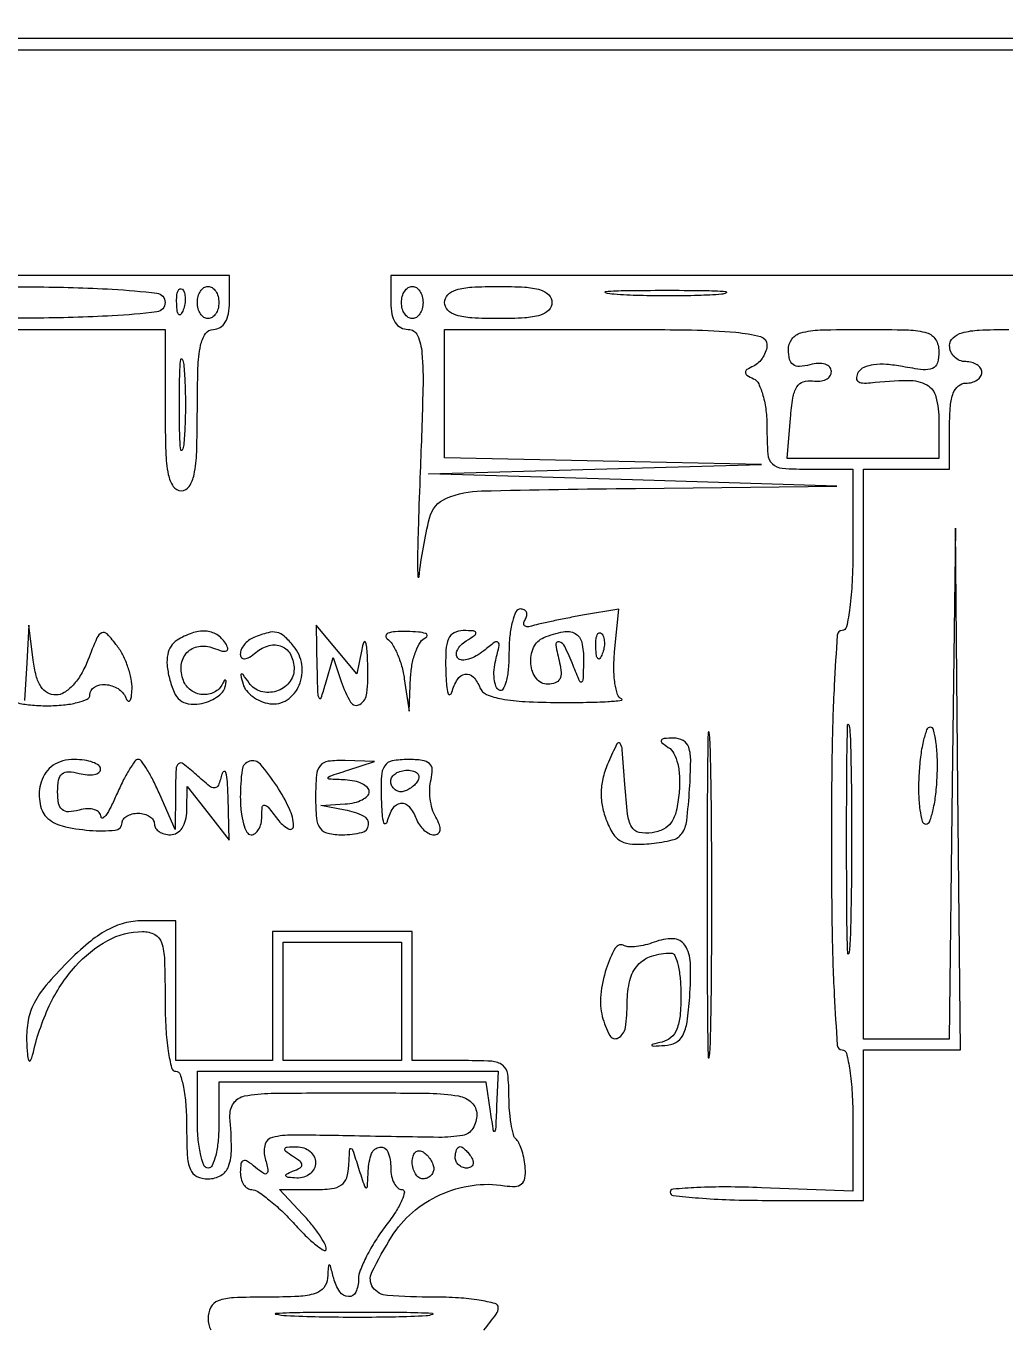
# Model space of a CAD drawing. Extents: x 23 to 255, y 40 to 184.
# Drawn here: x 169.37 to 177.08, y 165.5 to 175.73 of the extents above; entities that cross this region are included whole.
import ezdxf

# ---------------------------------------------------------------- set-up
doc = ezdxf.new("R2010")
doc.units = 0
doc.header["$MEASUREMENT"] = 0

msp = doc.modelspace()

# ---------------------------------------------------------------- linework, layer by layer
for points in [[(207.919475, 175.632891, 0.000007), (191.762556, 175.634099, 0.00002), (173.0434, 175.634494, 0.000013), (151.49745, 175.633531), (95.9364, 175.6296)], [(168.1002, 173.3454), (170.469, 173.3454), (170.469, 172.7109, 0.007659), (170.474057, 172.380772, 0.041714), (170.49438, 172.2033, 0.098409), (170.533162, 172.109905, 0.250296), (170.5959, 172.0764, 0.250296), (170.658638, 172.109905, 0.098409), (170.69742, 172.2033, 0.041714), (170.717743, 172.380772, 0.007659), (170.7228, 172.7109, -0.007659), (170.727857, 173.041028, -0.041714), (170.74818, 173.2185, -0.098409), (170.786962, 173.311895, -0.250296), (170.8497, 173.3454, 0.140575), (170.90215, 173.360444, 0.118484), (170.94276, 173.4018, 0.088208), (170.968256, 173.46863, 0.04716), (170.9766, 173.5569), (170.9766, 173.7684), (161.218149, 173.7684)], [(179.75385, 173.7684), (175.999725, 173.7684), (172.2456, 173.7684), (172.2456, 173.5569, 0.046183), (172.254108, 173.464979, 0.098495), (172.280526, 173.399022, 0.130823), (172.32422, 173.359657, 0.118842), (172.383357, 173.3454, -0.298509), (172.455835, 173.297896, -0.081937), (172.490871, 173.158908, -0.027684), (172.498797, 172.876659, -0.002993), (172.477092, 172.22445, 0.00191), (172.462502, 171.812851, 0.005124), (172.45624, 171.519758, 0.018227), (172.459278, 171.399839, 0.914303), (172.467923, 171.3996, -0.02964), (172.550019, 171.860092, -0.241478), (172.685097, 172.017381, -0.091616), (172.960076, 172.074446, -0.002584), (174.171862, 172.094719), (175.7565, 172.113037), (174.1491, 172.161), (172.5417, 172.208963), (173.853, 172.245988), (175.1643, 172.283014), (173.91645, 172.308869), (172.6686, 172.334723), (172.6686, 172.840062), (172.6686, 173.3454), (173.9376, 173.3454, -0.003297), (174.61364, 173.340943, -0.020247), (174.961509, 173.322252, -0.037366), (175.157054, 173.288915, -0.344548), (175.2066, 173.22555, -0.079041), (175.198725, 173.176045, -0.060848), (175.175536, 173.126409, -0.061238), (175.141291, 173.084141, -0.08292), (175.10085, 173.05635, 0.029131), (175.049458, 173.028616, 0.260055), (175.0374, 173.007, 0.260055), (175.049458, 172.985384, 0.029131), (175.10085, 172.95765, -0.175648), (175.14169, 172.916893, -0.041955), (175.17555, 172.8255, -0.03807), (175.198842, 172.707476, -0.029693), (175.2066, 172.57695, 0.017115), (175.213879, 172.364357, 0.183899), (175.24935, 172.287459, 0.179459), (175.327397, 172.252631, 0.016151), (175.545, 172.2456), (175.8834, 172.2456), (175.8834, 171.6111, -0.011522), (175.877594, 171.359201, -0.02162), (175.85943, 171.156375, -0.018508), (175.833472, 171.004759, -0.354925), (175.7988, 170.9766, 0.394435), (175.760159, 170.940501, 0.00419), (175.736435, 170.543025, 0.009098), (175.719403, 170.027781, 0.003712), (175.7142, 169.3269, 0.003712), (175.719403, 168.626019, 0.009098), (175.736435, 168.110775, 0.00419), (175.760159, 167.713299, 0.394435), (175.7988, 167.6772, -0.346135), (175.832748, 167.6505, -0.021733), (175.859033, 167.517021, -0.024084), (175.87746, 167.338418, -0.013664), (175.8834, 167.121084), (175.8834, 166.564968), (175.164103, 166.592334, 0.008262), (174.888312, 166.598265, 0.01378), (174.656157, 166.593023, 0.007409), (174.467556, 166.580755, 0.391934), (174.445003, 166.55625, 0.381628), (174.467842, 166.530844, 0.006572), (174.668803, 166.511438, 0.012966), (174.914646, 166.497363, 0.007815), (175.2066, 166.4928), (175.968, 166.4928), (175.968, 167.085), (175.968, 167.6772), (176.3487, 167.6772), (176.7294, 167.6772), (176.709856, 169.72875), (176.690312, 171.7803), (176.666025, 169.77105), (176.641738, 167.7618), (176.304869, 167.7618), (175.968, 167.7618), (175.968, 170.0037), (175.968, 172.2456), (176.3064, 172.2456), (176.6448, 172.2456), (176.6448, 172.584, -0.020272), (176.651279, 172.74374, -0.069535), (176.673881, 172.84485, -0.128937), (176.713762, 172.90128, -0.176579), (176.7717, 172.9224, 0.064853), (176.820214, 172.928719, 0.082425), (176.861323, 172.947251, 0.098894), (176.888823, 172.974737, 0.148195), (176.8986, 173.007, 0.148195), (176.888823, 173.039263, 0.098894), (176.861323, 173.066749, 0.082425), (176.820214, 173.085281, 0.064853), (176.7717, 173.0916, -0.099038), (176.72327, 173.101288, -0.097945), (176.682077, 173.128877, -0.097945), (176.654488, 173.17007, -0.099038), (176.6448, 173.2185, -0.211442), (176.671597, 173.279035, -0.118311), (176.7435, 173.318482, -0.054498), (176.877625, 173.339764, -0.01212), (177.1101, 173.3454)], [(169.299405, 170.409251, 0.037669), (169.408713, 170.390524, 0.023598), (169.5384, 170.3844, 0.023598), (169.668087, 170.390524, 0.037669), (169.777395, 170.409251, 0.04382), (169.855561, 170.436249, 0.295869), (169.8768, 170.469, -0.266094), (169.912359, 170.531085, -0.152487), (169.998986, 170.551175, -0.118456), (170.098581, 170.519209, -0.161605), (170.159171, 170.44785, 0.104166), (170.175859, 170.422986, 0.458048), (170.191269, 170.42433, 0.124628), (170.203382, 170.454938, 0.022632), (170.208521, 170.51628, 0.059514), (170.202174, 170.594888, 0.033334), (170.176923, 170.687535, 0.032773), (170.13842, 170.779045, 0.045409), (170.091574, 170.85468, 0.025058), (170.012574, 170.949353, 0.329697), (169.970357, 170.957399, 0.181461), (169.932209, 170.917517, 0.008715), (169.861527, 170.74395, -0.0386), (169.808681, 170.633557, -0.054475), (169.744266, 170.545666, -0.066137), (169.675554, 170.488094, -0.14228), (169.609813, 170.469, -0.129412), (169.542994, 170.486589, -0.120036), (169.491263, 170.535141, -0.081537), (169.454116, 170.619355, -0.032326), (169.430399, 170.74395), (169.396278, 171.0189), (169.379428, 170.7228), (169.362577, 170.4267)], [(172.978586, 165.471638, 0.009657), (173.075277, 165.598391, 0.159418), (173.0916, 165.648286, 0.34194), (173.066344, 165.680898, 0.022651), (172.942493, 165.706985, 0.025189), (172.778592, 165.725408, 0.015393), (172.584, 165.7314, -0.016841), (172.218805, 165.743704, -0.227343), (172.105582, 165.807699, -0.27389), (172.096649, 165.927234, -0.02338), (172.252036, 166.207113, -0.077934), (172.416028, 166.398243, -0.070701), (172.635892, 166.537607, -0.07044), (172.886682, 166.610575, -0.076322), (173.140844, 166.608068, 0.049564), (173.224882, 166.602753, 0.167297), (173.275521, 166.622243, 0.17961), (173.301297, 166.667637, 0.058703), (173.304717, 166.745798, 0.028854), (173.295739, 166.813824, 0.028683), (173.278977, 166.880501, 0.029937), (173.257542, 166.936854, 0.090764), (173.234323, 166.970477, -0.132109), (173.211732, 167.009687, -0.022692), (173.193274, 167.094364, -0.023344), (173.180461, 167.198371, -0.018976), (173.1762, 167.3106, 0.027302), (173.166621, 167.485903, 0.208982), (173.126498, 167.555783, 0.148435), (173.039817, 167.586722, 0.012029), (172.7955, 167.5926), (172.4148, 167.5926), (172.4148, 168.1002), (172.4148, 168.6078), (171.8649, 168.6078), (171.315, 168.6078), (171.315, 168.1002), (171.315, 167.5926), (170.9343, 167.5926), (170.5536, 167.5926), (170.5536, 168.1425), (170.5536, 168.6924), (170.289847, 168.6924, 0.065672), (170.147729, 168.673653, 0.061094), (170.011553, 168.618575, 0.048021), (169.867065, 168.519225, 0.021773), (169.697647, 168.363953, 0.020137), (169.532885, 168.185357, 0.056495), (169.438081, 168.044373, 0.073228), (169.391051, 167.90837, 0.055348), (169.379014, 167.750603, 0.010151), (169.38494, 167.642435, 0.077945), (169.39652, 167.593113, 0.639491), (169.410656, 167.592452, 0.065847), (169.426059, 167.6349, -0.055337), (169.557589, 168.022497, -0.072481), (169.763056, 168.334456, -0.085303), (170.017172, 168.53722, -0.126487), (170.29171, 168.6078, -0.120859), (170.387712, 168.58425, -0.196941), (170.441031, 168.521049, -0.070928), (170.464305, 168.385678, -0.007161), (170.469, 168.0579, 0.013867), (170.474952, 167.843306, 0.024301), (170.493404, 167.666625, 0.022017), (170.519715, 167.534573, 0.345347), (170.5536, 167.508, -0.322437), (170.586579, 167.484265, -0.031449), (170.613349, 167.383744, -0.03053), (170.632091, 167.24714, -0.01883), (170.6382, 167.085, 0.011557), (170.643694, 166.847331, 0.083766), (170.66781, 166.736025, 0.189791), (170.718907, 166.681791, 0.110458), (170.8074, 166.662, 0.1293), (170.908949, 166.688707, 0.180847), (170.968739, 166.759892, 0.08835), (170.991541, 166.897206, 0.017285), (170.97991, 167.14845, -0.169129), (171.00784, 167.25592, -0.199175), (171.09472, 167.313871, -0.046115), (171.302963, 167.33537, -0.002678), (171.943446, 167.3388, -0.00314), (172.551008, 167.334984, -0.039667), (172.778881, 167.313994, -0.146504), (172.882111, 167.262581, -0.20734), (172.9224, 167.1696, -0.136795), (172.891472, 167.058671, -0.216376), (172.81141, 167.003802, -0.046856), (172.623025, 166.988512, -0.002021), (171.958847, 166.999605, 0.003485), (171.47339, 167.006291, 0.059559), (171.315251, 166.988476, 0.263421), (171.256942, 166.934559, 0.142233), (171.254241, 166.833768, -0.012195), (171.277425, 166.735369, -0.238149), (171.269622, 166.706108, -0.379149), (171.245716, 166.703278, -0.021436), (171.181444, 166.752124, 0.025156), (171.11856, 166.799181, 0.22734), (171.085501, 166.80401, 0.2879), (171.066129, 166.781386, 0.036886), (171.0612, 166.714659, 0.063267), (171.067867, 166.662179, 0.081282), (171.087452, 166.61772, 0.09836), (171.116487, 166.58797, 0.151512), (171.150569, 166.5774, -0.150851), (171.199144, 166.562404, -0.019834), (171.286839, 166.497308, -0.021574), (171.38707, 166.409157, -0.016539), (171.488969, 166.304746, 0.013202), (171.584623, 166.205416, 0.027892), (171.664847, 166.134759, 0.044667), (171.720592, 166.098473, 0.565464), (171.738, 166.108943, 0.127774), (171.727267, 166.150256, 0.021296), (171.683966, 166.220737, 0.022152), (171.624481, 166.300998, 0.018023), (171.554053, 166.381597), (171.370106, 166.5774), (171.638653, 166.5774, 0.02806), (171.779467, 166.585309, 0.12309), (171.856905, 166.614206, 0.167868), (171.898579, 166.670641, 0.064877), (171.915633, 166.76775, -0.003158), (171.922043, 166.89434, -0.47836), (171.932382, 166.901745, -0.25058), (171.945499, 166.88923, -0.001977), (171.9918, 166.7466, 0.001977), (172.038101, 166.60397, 0.25058), (172.051218, 166.591455, 0.47836), (172.061557, 166.59886, 0.003158), (172.067967, 166.72545, -0.077306), (172.095094, 166.860256, -0.281988), (172.160693, 166.912036, -0.34857), (172.223324, 166.873438, -0.087145), (172.2456, 166.7466, 0.050572), (172.252165, 166.681856, 0.070537), (172.271716, 166.627102, 0.09065), (172.300568, 166.590279, 0.183361), (172.334505, 166.5774, -0.461635), (172.352448, 166.556348, -0.06571), (172.333902, 166.494288, -0.038752), (172.284198, 166.403106, -0.018766), (172.207605, 166.294465, 0.021624), (172.125002, 166.175864, 0.023346), (172.055193, 166.053497, 0.023694), (172.005578, 165.94369, 0.09453), (171.9918, 165.871465, -0.106312), (171.970181, 165.770935, -0.306043), (171.91247, 165.735301, -0.239182), (171.843979, 165.773645, -0.084015), (171.796317, 165.87945, 0.001923), (171.769904, 165.978955, 0.339035), (171.761753, 165.9852, 0.392517), (171.754819, 165.978765, 0.002113), (171.747814, 165.87945, -0.156388), (171.718514, 165.805329, -0.146538), (171.650854, 165.759726, -0.064354), (171.521181, 165.736993, -0.011253), (171.2727, 165.7314, 0.009792), (171.007044, 165.726197, 0.077556), (170.886713, 165.702559, 0.189837), (170.828828, 165.651381, 0.118451), (170.8074, 165.5622, 0.118451), (170.828828, 165.473019, 0.189837)]]:
    msp.add_lwpolyline(points, format="xyb")
msp.add_lwpolyline([(138.5325, 175.545), (181.044, 175.545)])
for points in [[(170.469, 173.5569, -0.377872), (170.404608, 173.483862, -0.018035), (170.05305, 173.452283, -0.011896), (169.437312, 173.433972, -0.001485), (168.1002, 173.43, -0.001485), (166.763088, 173.433972, -0.011896), (166.14735, 173.452283, -0.018035), (165.795792, 173.483862, -0.377872), (165.7314, 173.5569, -0.377872), (165.795792, 173.629938, -0.018035), (166.14735, 173.661517, -0.011896), (166.763088, 173.679828, -0.001485), (168.1002, 173.6838, -0.001485), (169.437312, 173.679828, -0.011896), (170.05305, 173.661517, -0.018035), (170.404608, 173.629938, -0.377872)], [(170.892, 173.5569, -0.064853), (170.885681, 173.508386, -0.082425), (170.867149, 173.467277, -0.098894), (170.839663, 173.439777, -0.148195), (170.8074, 173.43, -0.148195), (170.775137, 173.439777, -0.098894), (170.747651, 173.467277, -0.082425), (170.729119, 173.508386, -0.064853), (170.7228, 173.5569, -0.064853), (170.729119, 173.605414, -0.082425), (170.747651, 173.646523, -0.098894), (170.775137, 173.674023, -0.148195), (170.8074, 173.6838, -0.148195), (170.839663, 173.674023, -0.098894), (170.867149, 173.646523, -0.082425), (170.885681, 173.605414, -0.064853)], [(172.4994, 173.5569, -0.064853), (172.493081, 173.508386, -0.082425), (172.474549, 173.467277, -0.098894), (172.447063, 173.439777, -0.148195), (172.4148, 173.43, -0.148195), (172.382537, 173.439777, -0.098894), (172.355051, 173.467277, -0.082425), (172.336519, 173.508386, -0.064853), (172.3302, 173.5569, -0.064853), (172.336519, 173.605414, -0.082425), (172.355051, 173.646523, -0.098894), (172.382537, 173.674023, -0.148195), (172.4148, 173.6838, -0.148195), (172.447063, 173.674023, -0.098894), (172.474549, 173.646523, -0.082425), (172.493081, 173.605414, -0.064853)], [(173.5146, 173.5569, -0.200296), (173.489638, 173.497087, -0.122766), (173.42295, 173.457495, -0.058865), (173.299757, 173.435858, -0.014068), (173.0916, 173.43, -0.014068), (172.883443, 173.435858, -0.058865), (172.76025, 173.457495, -0.122766), (172.693562, 173.497087, -0.200296), (172.6686, 173.5569, -0.200296), (172.693562, 173.616713, -0.122766), (172.76025, 173.656305, -0.058865), (172.883443, 173.677942, -0.014068), (173.0916, 173.6838, -0.014068), (173.299757, 173.677942, -0.058865), (173.42295, 173.656305, -0.122766), (173.489638, 173.616713, -0.200296)], [(170.611391, 173.498737, -0.054073), (170.592648, 173.463487, -0.470617), (170.57723, 173.462028, -0.168741), (170.565274, 173.486711, -0.018894), (170.560279, 173.54985, -0.028489), (170.561209, 173.608747, -0.077125), (170.570576, 173.649354, -0.208169), (170.586197, 173.664797, -0.296942), (170.604713, 173.660888, -0.126455), (170.621061, 173.633229, -0.060344), (170.627758, 173.592172, -0.05415), (170.624592, 173.545003, -0.051402)], [(174.849886, 173.621731, -0.012749), (174.664958, 173.611836, -0.006873), (174.43678, 173.608591, -0.00684), (174.204043, 173.611665, -0.010684), (174.003886, 173.621331, -0.048634), (173.935726, 173.632808, -0.841704), (173.936715, 173.643462, -0.016608), (174.099864, 173.650931, -0.003015), (174.4029, 173.652901, -0.003152), (174.706657, 173.65113, -0.014373), (174.883177, 173.643911, -0.736116), (174.885738, 173.633072, -0.11419)], [(176.5602, 173.172367, -0.065625), (176.548231, 173.081568, -0.232559), (176.510609, 173.038596, -0.12919), (176.435676, 173.02821, -0.016556), (176.273788, 173.053064, 0.027554), (176.148645, 173.06947, 0.051289), (176.046478, 173.066687, 0.06837), (175.970713, 173.046024, 0.154832), (175.926141, 173.007713, 0.100052), (175.911083, 172.966986, 0.25965), (175.921546, 172.938621, 0.163265), (175.957894, 172.923864, 0.041847), (176.022202, 172.925258, -0.02046), (176.320265, 172.944478, -0.133453), (176.46468, 172.908852, -0.208364), (176.537422, 172.813709, -0.060548), (176.5602, 172.6263), (176.5602, 172.3302), (175.962893, 172.3302), (175.365586, 172.3302), (175.391843, 172.64745, -0.020265), (175.411573, 172.806915, -0.093761), (175.443344, 172.89379, -0.178829), (175.493172, 172.934026, -0.123558), (175.56615, 172.939841, 0.063821), (175.622768, 172.937639, 0.093075), (175.67071, 172.951124, 0.119067), (175.702526, 172.977751, 0.160596), (175.7142, 173.013158, 0.18263), (175.700992, 173.048113, 0.135747), (175.666131, 173.070873, 0.09204), (175.611888, 173.077688, 0.04934), (175.545, 173.067087, -0.049229), (175.464036, 173.054237, -0.167579), (175.413336, 173.068435, -0.182942), (175.384839, 173.109753, -0.060551), (175.3758, 173.18412, -0.157772), (175.403315, 173.26915, -0.171393), (175.47461, 173.31849, -0.0597), (175.625023, 173.340705, -0.006844), (175.968, 173.3454, -0.006468), (176.321057, 173.340833, -0.064691), (176.466665, 173.31807, -0.189154), (176.534441, 173.265668, -0.135506)], [(170.615228, 172.43595, -0.095407), (170.60314, 172.396091, -0.741699), (170.591791, 172.398277, -0.021699), (170.584026, 172.525761, -0.00436), (170.582043, 172.7532, -0.00436), (170.584026, 172.980639, -0.021699), (170.591791, 173.108123, -0.741699), (170.60314, 173.110309, -0.095407), (170.615228, 173.07045, -0.016375), (170.62557, 172.92601, -0.009683), (170.628917, 172.7532, -0.009683), (170.62557, 172.58039, -0.016375)], [(173.1762, 170.802407, -0.021138), (173.170767, 170.673954, -0.04224), (173.153682, 170.573803, -0.069136), (173.128869, 170.513688, -0.421282), (173.099542, 170.506391, -0.167288), (173.073606, 170.538092, -0.059687), (173.059805, 170.595742, -0.050983), (173.058807, 170.667729, -0.04107), (173.071913, 170.744034, 0.009436), (173.098924, 170.85769, 0.290681), (173.089357, 170.883791, 0.335802), (173.063413, 170.883941, 0.011204), (172.977326, 170.816494, -0.042482), (172.918019, 170.775739, -0.058674), (172.85858, 170.750612, -0.073814), (172.807851, 170.743703, -0.195799), (172.774756, 170.757644, -0.189199), (172.762239, 170.786331, -0.120964), (172.769675, 170.822401, -0.086745), (172.796953, 170.860842, -0.054226), (172.84025, 170.895304, 0.012468), (172.907358, 170.940125, 0.321396), (172.914157, 170.959651, 0.316514), (172.897838, 170.972603, 0.012258), (172.81665, 170.975305, 0.120881), (172.745147, 170.958423, 0.173183), (172.700895, 170.911433, 0.091503), (172.679749, 170.821089, 0.019591), (172.678414, 170.65935, 0.01183), (172.684624, 170.545689, 0.050275), (172.69671, 170.478782, 0.459031), (172.71162, 170.471927, 0.225051), (172.726917, 170.49015, -0.073528), (172.770246, 170.59195, -0.21941), (172.831662, 170.633039, -0.254533), (172.895573, 170.610371, -0.091524), (172.947645, 170.525239, 0.20935), (172.998859, 170.47338, 0.048956), (173.118984, 170.438698, 0.033282), (173.302786, 170.41715, 0.011512), (173.570046, 170.409895, 0.005035), (173.78643, 170.411183, 0.010746), (173.953515, 170.417454, 0.014408), (174.060932, 170.426912, 0.791053), (174.062333, 170.438978, -0.234076), (174.030705, 170.472054, -0.039063), (174.010504, 170.560293, -0.03578), (174.001738, 170.676273, -0.024752), (174.007736, 170.807778), (174.039906, 171.145111), (173.756103, 171.095835, 0.004539), (173.639371, 171.074473, 0.00457), (173.523312, 171.051043, 0.004464), (173.42255, 171.028799, 0.018324), (173.362156, 171.012548, -0.057165), (173.323407, 171.005285, -0.196186), (173.29955, 171.013095, -0.267708), (173.292462, 171.03289, -0.093838), (173.303699, 171.062169, 0.083829), (173.316695, 171.094119, 0.162559), (173.313885, 171.121233, 0.18139), (173.295884, 171.139268, 0.107279), (173.265793, 171.1458, 0.290227), (173.231152, 171.123843, 0.046462), (173.202518, 171.044928, 0.039186), (173.18269, 170.934001, 0.024643)], [(171.664648, 170.6805, 0.003374), (171.669125, 170.488776, 0.114196), (171.680668, 170.444942, 0.655878), (171.697306, 170.446194, 0.013214), (171.731507, 170.5536), (171.792748, 170.7651), (171.855675, 170.57475, 0.054187), (171.929231, 170.413319, 0.41698), (172.001995, 170.395137, 0.235257), (172.057782, 170.483442, 0.03442), (172.064879, 170.70165, 0.007301), (172.058223, 170.832301, 0.076106), (172.046668, 170.88461, 0.689822), (172.032653, 170.884522, 0.041796), (172.016457, 170.826737), (171.979557, 170.634575), (171.819293, 170.826737), (171.659029, 171.0189)], [(170.5633, 170.899785, 0.108212), (170.515769, 170.852751, 0.094378), (170.489319, 170.78783, 0.073437), (170.484933, 170.703666, 0.037858), (170.50284, 170.599488, 0.040939), (170.539478, 170.491729, 0.11619), (170.586622, 170.42853, 0.140429), (170.651051, 170.399795, 0.071831), (170.740314, 170.400058, 0.052842), (170.81103, 170.418261, 0.057451), (170.874252, 170.450559, 0.064887), (170.921032, 170.491313, 0.132873), (170.942478, 170.534565, 0.01415), (170.949046, 170.573325, 0.238062), (170.944982, 170.585272, 0.482015), (170.936679, 170.584247, 0.02232), (170.920905, 170.555715, -0.160511), (170.856834, 170.490779, -0.140986), (170.763031, 170.472382, -0.135713), (170.671097, 170.506592, -0.145609), (170.612778, 170.582422, -0.116126), (170.596298, 170.703586, -0.163964), (170.640478, 170.802236, -0.171772), (170.733341, 170.85111, -0.128362), (170.849192, 170.838189, 0.021605), (170.918815, 170.814868, 0.170948), (170.952246, 170.81683, 0.382856), (170.961588, 170.836558, 0.066239), (170.943185, 170.877623, 0.119402), (170.8764, 170.943631, 0.12149), (170.787239, 170.971218, 0.098702), (170.680367, 170.956321, 0.057385)], [(171.16695, 170.920571, 0.065736), (171.126517, 170.897698, 0.061072), (171.092264, 170.864611, 0.065213), (171.069046, 170.826783, 0.105447), (171.0612, 170.789991, 0.173674), (171.071032, 170.762538, 0.255019), (171.094288, 170.753153, 0.112703), (171.132753, 170.766773, 0.032006), (171.184394, 170.804324, -0.107881), (171.288533, 170.858249, -0.170662), (171.387759, 170.850773, -0.176203), (171.458316, 170.78343, -0.115478), (171.4842, 170.672852, -0.175046), (171.445744, 170.566371, -0.144685), (171.34493, 170.498833, -0.144396), (171.223441, 170.496881, -0.174282), (171.130821, 170.562422, 0.004625), (171.083162, 170.629306, 0.288408), (171.070246, 170.634478, 0.431312), (171.064187, 170.625142, 0.006159), (171.082536, 170.5536, 0.107485), (171.10866, 170.503116, 0.062848), (171.158536, 170.456315, 0.058461), (171.223186, 170.420044, 0.062014), (171.29321, 170.400618, 0.18459), (171.429002, 170.430745, 0.149818), (171.524593, 170.546571, 0.133308), (171.54524, 170.707626, 0.139691), (171.480831, 170.85376, 0.034223), (171.406794, 170.931478, 0.133665), (171.348348, 170.961571, 0.122322), (171.279774, 170.959258, 0.026602)], [(172.216816, 170.91158, -0.114751), (172.257127, 170.870473, -0.035596), (172.297055, 170.793016, -0.033488), (172.330699, 170.697251, -0.031255), (172.352191, 170.595625), (172.389448, 170.3421), (172.402124, 170.61, -0.035914), (172.414767, 170.715673, -0.043383), (172.442141, 170.811739, -0.048871), (172.478993, 170.885756, -0.158211), (172.52055, 170.920571, 0.302003), (172.53172, 170.936874, 0.328904), (172.520682, 170.952289, 0.057351), (172.463736, 170.96379, 0.015875), (172.3725, 170.968626, 0.021805), (172.281069, 170.966578, 0.071429), (172.222075, 170.954089, 0.279925), (172.206211, 170.934215, 0.290788)], [(173.763038, 170.74395, -0.002527), (173.758642, 170.587567, -0.271587), (173.747747, 170.570325, -0.437793), (173.732867, 170.57573, -0.003715), (173.681164, 170.70165, 0.016667), (173.614988, 170.851638, 0.23569), (173.569914, 170.886549, 0.523937), (173.544978, 170.86241, 0.023055), (173.574687, 170.7228, -0.047964), (173.587105, 170.645813, -0.142059), (173.575635, 170.594073, -0.181411), (173.540805, 170.564045, -0.088371), (173.482167, 170.5536, -0.235365), (173.391543, 170.598761, -0.141392), (173.347673, 170.713482, -0.127936), (173.369851, 170.842549, -0.192996), (173.45115, 170.920571, -0.044353), (173.603527, 170.966853, -0.182357), (173.697221, 170.952259, -0.211844), (173.749371, 170.881925, -0.060961)], [(173.910791, 170.791537, -0.054073), (173.892048, 170.756287, -0.470617), (173.87663, 170.754828, -0.168741), (173.864674, 170.779511, -0.018894), (173.859679, 170.84265, -0.028489), (173.860609, 170.901547, -0.077125), (173.869976, 170.942154, -0.208169), (173.885597, 170.957597, -0.296942), (173.904113, 170.953687, -0.126455), (173.920461, 170.926029, -0.060344), (173.927158, 170.884972, -0.05415), (173.923992, 170.837803, -0.051402)], [(175.861922, 168.548744, -0.027633), (175.85179, 168.434751, -0.91396), (175.842308, 168.435264, -0.007505), (175.835751, 168.750837, -0.001418), (175.834064, 169.3269, -0.001455), (175.835689, 169.903717, -0.00692), (175.842143, 170.233543, -0.880888), (175.851724, 170.234437, -0.045978), (175.861775, 170.156144, -0.005724), (175.870483, 169.798401, -0.0032), (175.87331, 169.362981, -0.003192), (175.87054, 168.922709, -0.005183)], [(176.40291, 169.8345, 0.018454), (176.400748, 169.688558, 0.030405), (176.41096, 169.565631, 0.031543), (176.429938, 169.475144, 0.337225), (176.457985, 169.4538, 0.315288), (176.48796, 169.474788, 0.029758), (176.51503, 169.565631, 0.02963), (176.536244, 169.688581, 0.018455), (176.547167, 169.8345, 0.017151), (176.547679, 169.980444, 0.028227), (176.536928, 170.103369, 0.027747), (176.518474, 170.194805, 0.341454), (176.492092, 170.2152, 0.319198), (176.463875, 170.195143, 0.026203), (176.437236, 170.103369, 0.027494), (176.415482, 169.980424, 0.017112)], [(173.958747, 169.94025, 0.039336), (173.918084, 169.822674, 0.053013), (173.901447, 169.711397, 0.054874), (173.908794, 169.602163, 0.046665), (173.939639, 169.490736, 0.0476), (173.994852, 169.378862, 0.132746), (174.058176, 169.319481, 0.115358), (174.148582, 169.295468, 0.031519), (174.297096, 169.300386, 0.035638), (174.461747, 169.328202, 0.18197), (174.537105, 169.379604, 0.124386), (174.57523, 169.479468, 0.013278), (174.597885, 169.72875, 0.011774), (174.606858, 169.949997, 0.081125), (174.591204, 170.057261, 0.193029), (174.547863, 170.10997, 0.128128), (174.470985, 170.129305, 0.016578), (174.396867, 170.126217, 0.251043), (174.375857, 170.112847, 0.369163), (174.379821, 170.092789, 0.025839), (174.430326, 170.056983, -0.135355), (174.474149, 170.008666, -0.058992), (174.504076, 169.926615, -0.048667), (174.518448, 169.820521, -0.033157), (174.514926, 169.698728, -0.030568), (174.492415, 169.55589, -0.095036), (174.454005, 169.466769, -0.128643), (174.393038, 169.413461, -0.080483), (174.302, 169.385102, -0.085037), (174.200446, 169.387977, -0.218776), (174.142444, 169.430154, -0.099445), (174.110127, 169.52999, -0.011479), (174.088403, 169.765802, 0.002478), (174.068126, 170.03983, 0.141008), (174.050439, 170.086964, 0.562136), (174.025458, 170.084644, 0.010597)], [(174.736031, 168.9039, 0.000962), (174.737578, 168.084376, 0.004645), (174.743682, 167.618477, 0.92312), (174.752708, 167.617957, 0.028487), (174.762195, 167.735592, 0.003747), (174.770392, 168.247177, 0.002123), (174.773045, 168.866881, 0.002119), (174.77042, 169.491564, 0.003488), (174.762277, 170.019792, 0.019665), (174.752731, 170.174273, 0.939584), (174.743775, 170.173926, 0.004925), (174.737607, 169.722653, 0.000945)], [(169.493397, 169.783684, 0.058707), (169.478951, 169.70859, 0.054056), (169.481721, 169.630012, 0.057781), (169.50029, 169.559837, 0.103186), (169.532856, 169.510104, 0.136069), (169.658217, 169.43917, 0.041766), (169.874855, 169.403996, 0.041322), (170.076863, 169.40503, 0.388749), (170.1306, 169.4637, -0.166127), (170.140337, 169.492196, -0.095354), (170.167877, 169.516457, -0.076285), (170.208962, 169.532855, -0.056933), (170.2575, 169.5384, -0.064853), (170.306014, 169.532081, -0.082425), (170.347123, 169.513549, -0.098894), (170.374623, 169.486063, -0.148195), (170.3844, 169.4538, 0.148195), (170.394177, 169.421537, 0.098894), (170.421677, 169.394051, 0.082425), (170.462786, 169.375519, 0.064853), (170.5113, 169.3692, 0.136164), (170.561994, 169.383266, 0.109094), (170.603267, 169.422389, 0.088213), (170.630397, 169.48333, 0.058314), (170.640081, 169.55955), (170.641962, 169.7499), (170.8074, 169.5384), (170.972838, 169.3269), (170.964905, 169.6653, 0.011202), (170.959337, 169.786678, 0.046591), (170.947576, 169.85893, 0.447317), (170.932572, 169.866648, 0.242515), (170.917053, 169.849265, -0.026644), (170.888515, 169.759002, -0.301537), (170.859601, 169.738117, -0.185163), (170.818171, 169.752139, -0.01076), (170.715367, 169.841227, 0.01648), (170.612311, 169.92849, 0.359053), (170.575433, 169.92776, 0.208277), (170.555104, 169.885772, 0.007181), (170.550289, 169.699562), (170.546977, 169.4115), (170.427473, 169.68645, 0.014434), (170.37802, 169.791801, 0.021491), (170.328247, 169.880633, 0.017614), (170.283031, 169.948324, 0.241184), (170.2575, 169.9614, 0.241184), (170.231969, 169.948324, 0.017614), (170.186753, 169.880633, 0.021491), (170.13698, 169.791801, 0.014434), (170.087527, 169.68645, -0.012959), (170.041271, 169.587147, -0.036127), (170.002155, 169.521004, -0.136062), (169.978107, 169.500993, -0.533563), (169.964711, 169.50933, 0.183606), (169.95021, 169.543916, 0.12806), (169.913897, 169.566476, 0.08904), (169.858813, 169.573316, 0.050471), (169.7922, 169.562913, -0.051871), (169.708073, 169.550015, -0.191268), (169.658138, 169.567091, -0.175197), (169.63086, 169.615126, -0.042422), (169.623, 169.7076, -0.042422), (169.63086, 169.800074, -0.175197), (169.658138, 169.848109, -0.191268), (169.708073, 169.865185, -0.051871), (169.7922, 169.852287, 0.040966), (169.857031, 169.840899, 0.070464), (169.911698, 169.843563, 0.106581), (169.948072, 169.859017, 0.24384), (169.9614, 169.88472, 0.237696), (169.946587, 169.914119, 0.070284), (169.900947, 169.938875, 0.053784), (169.834422, 169.955805, 0.035448), (169.755601, 169.9614, 0.061687), (169.663214, 169.949958, 0.087528), (169.587808, 169.916189, 0.09196), (169.531097, 169.860194, 0.075393)], [(171.0612, 169.6653, 0.027026), (171.067337, 169.551842, 0.042582), (171.086051, 169.456179, 0.052312), (171.11317, 169.388835, 0.277684), (171.1458, 169.3692, 0.165457), (171.178073, 169.38018, 0.095513), (171.205549, 169.411227, 0.076512), (171.224119, 169.457547, 0.057202), (171.2304, 169.51227, -0.024793), (171.234191, 169.588682, -0.434721), (171.251889, 169.602177, -0.182507), (171.28113, 169.585056, -0.008124), (171.354609, 169.49112, 0.09816), (171.440113, 169.414978, 0.589123), (171.479934, 169.438466, 0.103829), (171.447612, 169.574185, 0.034845), (171.34757, 169.752877, 0.033039), (171.218888, 169.92353, 0.297169), (171.133163, 169.948267, 0.293955), (171.075203, 169.879762, 0.032613)], [(171.6534, 169.6653, 0.021436), (171.660533, 169.499012, 0.13443), (171.689657, 169.41996, 0.189121), (171.749656, 169.380931, 0.050766), (171.8649, 169.3692, 0.059658), (172.018142, 169.387549, 0.315898), (172.070884, 169.447624, 0.322348), (172.031967, 169.51637, 0.060507), (171.88605, 169.563295), (171.6957, 169.599958), (171.88605, 169.611479, 0.042203), (171.958916, 169.622105, 0.059684), (172.020485, 169.644467, 0.076309), (172.06238, 169.674373, 0.202329), (172.0764, 169.7076, 0.204261), (172.062335, 169.740594, 0.077715), (172.020485, 169.769826, 0.060365), (171.958918, 169.791191, 0.042317), (171.88605, 169.800633, -0.003158), (171.75946, 169.807043, -0.47836), (171.752055, 169.817382, -0.25058), (171.76457, 169.830499, -0.001977), (171.9072, 169.8768), (172.1187, 169.944534), (171.88605, 169.952967, 0.0384), (171.753755, 169.947602, 0.195809), (171.690566, 169.912751, 0.150772), (171.660416, 169.837434, 0.020371)], [(172.170814, 169.64415, 0.01183), (172.177024, 169.530489, 0.050275), (172.18911, 169.463582, 0.459031), (172.20402, 169.456727, 0.225051), (172.219317, 169.47495, -0.073329), (172.263575, 169.579046, -0.236548), (172.325544, 169.617711, -0.25013), (172.39079, 169.590362, -0.079483), (172.445394, 169.4961, 0.058216), (172.470824, 169.447573, 0.059064), (172.506651, 169.406477, 0.065097), (172.546957, 169.378558, 0.11951), (172.585549, 169.3692, 0.147223), (172.618774, 169.3792, 0.225636), (172.634016, 169.404497, 0.118701), (172.628084, 169.447248, 0.034023), (172.599266, 169.508116, -0.058901), (172.57249, 169.572789, -0.03796), (172.556436, 169.652398, -0.037865), (172.55257, 169.733869, -0.056936), (172.562629, 169.804216, 0.068984), (172.571865, 169.882097, 0.211565), (172.549898, 169.929159, 0.149515), (172.493065, 169.954558, 0.030872), (172.382367, 169.9614, 0.04499), (172.257596, 169.95015, 0.203449), (172.197816, 169.910877, 0.138174), (172.171555, 169.829872, 0.017458)], [(172.4571, 169.7922, -0.06081), (172.431195, 169.759839, -0.051032), (172.396789, 169.732451, -0.053229), (172.359519, 169.713801, -0.089642), (172.325207, 169.7076, -0.105429), (172.294833, 169.714077, -0.099231), (172.268985, 169.732451, -0.096318), (172.251659, 169.759905, -0.092995), (172.2456, 169.7922, -0.153634), (172.255754, 169.824465, -0.097988), (172.284344, 169.851949, -0.080552), (172.327062, 169.870494, -0.062283), (172.377493, 169.8768, -0.066118), (172.424161, 169.870602, -0.138808), (172.455283, 169.851949, -0.191142), (172.466232, 169.824318, -0.139169)], [(174.3183, 168.524181, -0.028849), (174.248858, 168.502239, -0.032598), (174.180118, 168.489504, -0.034526), (174.121174, 168.486614, -0.126801), (174.085492, 168.496577, 0.415105), (174.01285, 168.477068, 0.05435), (173.941763, 168.314802, 0.04853), (173.898424, 168.108775, 0.091787), (173.910713, 167.940079, 0.05845), (173.969108, 167.790654, 0.41924), (174.036015, 167.770868, 0.232894), (174.092071, 167.851634, 0.03729), (174.1068, 168.048849, -0.059407), (174.127574, 168.223072, -0.122526), (174.190677, 168.343931, -0.13417), (174.298488, 168.414415, -0.078229), (174.452119, 168.4386, -0.304468), (174.482253, 168.418376, -0.039794), (174.506981, 168.340923, -0.035361), (174.524182, 168.233525, -0.022032), (174.5298, 168.106084, -0.022968), (174.52237, 167.944423, -0.07282), (174.496985, 167.839435, -0.116272), (174.451039, 167.774272, -0.123317), (174.38175, 167.738219, 0.003247), (174.304131, 167.719153, 0.542193), (174.301764, 167.712238, 0.241206), (174.312708, 167.707172, 0.002318), (174.4029, 167.711185, 0.107988), (174.488979, 167.734476, 0.15497), (174.544368, 167.790029, 0.084221), (174.577928, 167.895385, 0.017208), (174.598676, 168.090544, 0.025421), (174.604266, 168.360948, 0.136794), (174.560907, 168.500102, 0.251563), (174.468654, 168.550973, 0.093967)], [(173.078924, 167.23305, -0.000897), (173.070152, 167.04992, -0.202175), (173.062841, 167.034732, -0.591928), (173.054646, 167.037684, -0.001448), (173.031005, 167.19075), (172.995761, 167.4234), (171.943881, 167.4234), (170.892, 167.4234), (170.892, 167.085, -0.023598), (170.885876, 166.955313, -0.037669), (170.867149, 166.846005, -0.04382), (170.840151, 166.767839, -0.295869), (170.8074, 166.7466, -0.31052), (170.774532, 166.769191, -0.036969), (170.747651, 166.858431, -0.033738), (170.728915, 166.981386, -0.020945), (170.7228, 167.1273), (170.7228, 167.508), (171.9072, 167.508), (173.0916, 167.508)], [(171.6534, 166.7889, -0.117584), (171.641983, 166.741025, -0.105533), (171.60991, 166.701239, -0.097345), (171.561884, 166.675748, -0.084943), (171.50535, 166.668679, -0.013273), (171.438161, 166.6735, -0.232968), (171.420126, 166.684705, -0.438953), (171.424148, 166.699226, -0.023718), (171.472623, 166.72122, 0.029355), (171.531832, 166.748892, 0.275386), (171.545645, 166.772071, 0.233412), (171.532744, 166.798202, 0.022213), (171.472623, 166.840145, -0.019656), (171.416878, 166.878614, -0.3487), (171.411694, 166.898387, -0.278496), (171.430427, 166.911563, -0.015246), (171.50535, 166.914505, -0.08452), (171.561887, 166.905387, -0.094034), (171.60991, 166.878143, -0.101436), (171.642017, 166.837202, -0.116238)], [(172.584, 166.741607, -0.105429), (172.577523, 166.711233, -0.099231), (172.559149, 166.685385, -0.096318), (172.531695, 166.668059, -0.092995), (172.4994, 166.662, -0.153634), (172.467135, 166.672154, -0.097988), (172.439651, 166.700744, -0.080552), (172.421106, 166.743462, -0.062283), (172.4148, 166.793893, -0.066118), (172.420998, 166.840561, -0.138808), (172.439651, 166.871683, -0.191142), (172.467282, 166.882632, -0.139169), (172.4994, 166.8735, -0.06081), (172.531761, 166.847595, -0.051032), (172.559149, 166.813189, -0.053229), (172.577799, 166.775919, -0.089642)], [(172.8801, 166.8312, -0.082592), (172.893341, 166.798874, -0.161196), (172.890709, 166.771451, -0.182303), (172.872821, 166.753223, -0.108972), (172.842793, 166.7466, -0.093332), (172.808593, 166.75304, -0.09642), (172.779518, 166.771451, -0.099167), (172.760058, 166.79892, -0.105053), (172.7532, 166.8312, -0.042167), (172.755936, 166.863589, -0.061769), (172.764159, 166.890949, -0.081139), (172.776241, 166.909501, -0.210953), (172.790507, 166.9158, -0.151918), (172.808335, 166.910255, -0.038439), (172.832214, 166.890949, -0.035638), (172.857343, 166.863583, -0.029505)], [(172.524068, 165.584254, -0.009156), (172.281588, 165.57488, -0.005021), (171.984344, 165.571822, -0.005002), (171.682413, 165.574769, -0.00796), (171.424268, 165.583985, -0.039068), (171.340779, 165.594874, -0.875674), (171.341546, 165.605022, -0.011964), (171.555452, 165.612089, -0.002213), (171.9495, 165.61393, -0.002293), (172.34428, 165.612216, -0.010669), (172.571947, 165.605323, -0.808064), (172.573607, 165.59503, -0.078783)]]:
    msp.add_lwpolyline(points, format="xyb", close=True)
msp.add_lwpolyline([(172.3302, 168.0579), (172.3302, 167.5926), (171.8649, 167.5926), (171.3996, 167.5926), (171.3996, 168.0579), (171.3996, 168.5232), (171.8649, 168.5232), (172.3302, 168.5232)], close=True)

doc.saveas('drawing.dxf')
